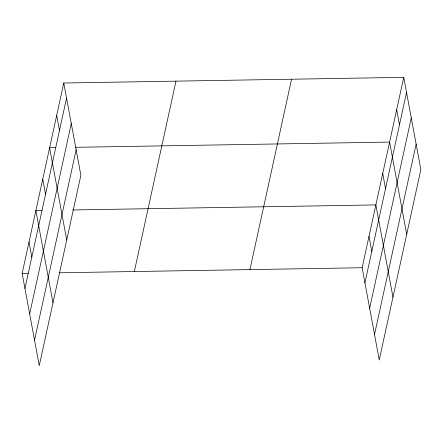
<?xml version="1.0" encoding="UTF-8"?>
<svg xmlns="http://www.w3.org/2000/svg" width="443" height="443" viewBox="0 0 443 443"><rect width="100%" height="100%" fill="white"/><g stroke="black" fill="none" stroke-linecap="round" stroke-linejoin="round"><path stroke-width="0.66" d="M63.77 83.013L80.864 175.262L39.25 365.647L22.15 273.403L63.77 83.013L403.75 77.353L420.85 169.597L379.23 359.987L362.136 267.738L403.75 77.353M24.946 288.482L66.561 98.091M29.664 313.949L71.284 123.558M34.526 340.185L76.146 149.795M134.345 271.531L175.965 81.141M249.941 269.61L291.56 79.219M364.927 282.822L406.547 92.432M369.65 308.284L411.27 117.899M374.512 334.52L416.132 144.136M55.774 147.641L49.616 147.746L66.716 239.99M75.615 147.309L389.602 142.081L406.702 234.33M42.041 210.469L35.883 210.575L52.983 302.818M72.824 209.96L375.869 204.91L392.963 297.159M22.15 273.403L28.308 273.298M59.091 272.788L362.136 267.738M396.679 109.714L399.475 124.799M382.735 173.495L385.532 188.58M369.002 236.324L371.799 251.408M56.693 115.379L59.489 130.458M42.749 179.16L45.546 194.239M29.016 241.989L31.813 257.067"/></g></svg>
